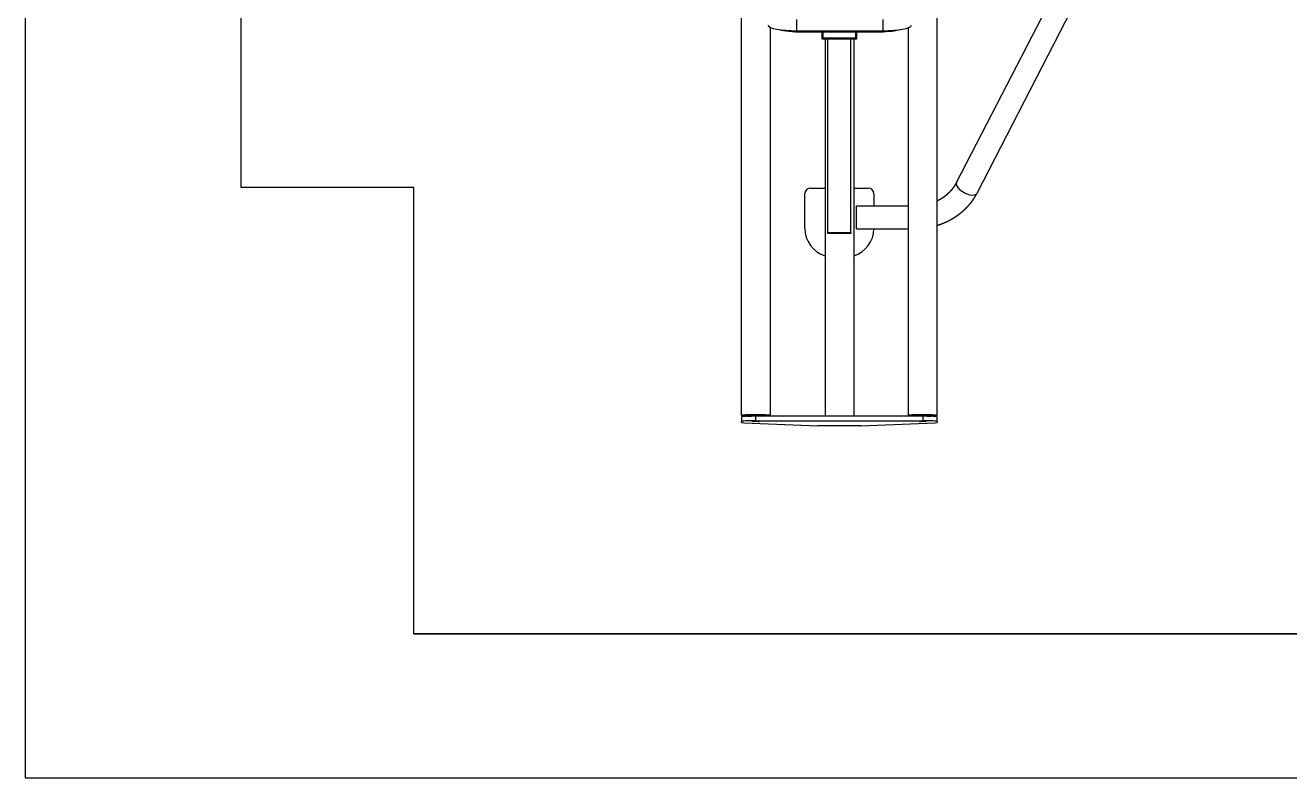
# Model space of a CAD drawing. Header units: millimetres. Extents: x -396 to 32754, y 354 to 22128.
# Drawn here: x -296 to 1901, y 354 to 1661 of the extents above; entities that cross this region are included whole.
import ezdxf

# ---------------------------------------------------------------- set-up
doc = ezdxf.new("R2010")
doc.units = ezdxf.units.MM
for name, color, linetype in [('equipments', 250, 'Continuous'), ('furniture', 26, 'Continuous'), ('walls', 5, 'Continuous')]:
    doc.layers.add(name, color=color, linetype=linetype)

# ---------------------------------------------------------------- blocks, each defined once
blk = doc.blocks.new('Fit23')
at = {"layer": 'equipments'}
for p, q in [((203.7, 422.5), (380.7, 766.1)), ((239.3, 404.2), (416.3, 747.7)), ((-170, 18.1), (-170, 746.1)), ((170, 18.1), (170, 746.1)), ((-74.4, 705.8), (-74.4, 686.2)), ((75.6, 705.8), (75.6, 686.2)), ((-120, 18.1), (-120, 692.1)), ((-74.4, 686.2), (75.6, 686.2)), ((-65, 686.2), (-65, 684.3)), ((-65, 684.3), (65, 684.3)), ((-30, 671.7), (-30, 684.3)), ((-28, 673.6), (-28, 684.3)), ((28, 684.3), (28, 673.6)), ((30, 684.3), (30, 671.7)), ((65, 686.2), (65, 684.3)), ((120, 18.1), (120, 691.6)), ((30, 671.7), (-30, 671.7)), ((28, 673.6), (-28, 673.6)), ((-25, 671.7), (-25, 16.9)), ((-20, 335.9), (-20, 671.7)), ((20, 335.9), (20, 671.7)), ((25, 671.7), (25, 16.9)), ((-60, 343), (-60, 403)), ((-50, 413), (-25, 413)), ((25, 413), (50, 413)), ((60, 403), (60, 382.3)), ((30, 382.3), (120, 382.3)), ((30, 342.3), (30, 382.3)), ((-20, 333.8), (-20, 335.9)), ((-20, 335.9), (20, 335.9)), ((20, 333.8), (-20, 333.8)), ((-17, 333.9), (-17, 335.7)), ((-17, 335.7), (17, 335.7)), ((17, 333.9), (-17, 333.9)), ((17, 335.7), (17, 333.9)), ((20, 335.9), (20, 333.8)), ((30, 342.3), (120, 342.3)), ((-170, 15.6), (-170, 7.6)), ((-170, 5.8), (-170, 7.6)), ((-166.2, 5.4), (-37.5, 0)), ((145, 16.9), (-145, 16.9)), ((-145, 8.9), (-145, 16.9)), ((-145, 8.9), (145, 8.9)), ((37.5, 0), (-37.5, 0)), ((37.5, 0), (166.2, 5.4)), ((145, 16.9), (145, 8.9)), ((170, 13.8), (170, 15.6)), ((170, 7.6), (170, 15.6)), ((170, 7.6), (170, 5.8))]:
    blk.add_line(p, q, dxfattribs=at)
for centre, radius, start, end in [((-50, 403), 10, 90, 180), ((50, 403), 10, 360, 90), ((-10, 343), 50, 180, 252.5424), ((10, 343), 50, 287.4576, 359.1669)]:
    blk.add_arc(centre, radius, start, end, dxfattribs=at)
for centre, major_axis, ratio, start_param, end_param in [((-74.4, 696.3), (50, 0), 0.200637, -3.083964, -1.570796), ((-65, 694.3), (50, 0), 0.200637, -2.497499, -1.570796), ((65, 694.3), (50, 0), 0.200637, -1.570796, -0.695503), ((75.6, 696.3), (50, 0), 0.200637, -1.570796, -0.057628), ((221.5, 413.3), (17.8, -9.2), 0.47112, -3.141593, 0), ((-145, 18.1), (25, 0), 0.052336, 1.518436, 4.408089), ((-145, 15.6), (25, 0), 0.052336, 1.570796, 3.141593), ((-145, 7.6), (25, 0), 0.052336, 1.570796, 3.141593), ((-160, 5.8), (10, 0), 0.052336, -3.141593, -2.245537), ((-145, 18.1), (22, 0), 0.052336, 1.570796326794897, 7.853981633974483), ((-145, 7.6), (6, 0), 0.052336, 1.570796326794897, 7.853981633974483), ((-145, 18.1), (25, 0), 0.052336, -1.138757, 1.518436), ((145, 18.1), (25, 0), 0.052336, 1.518436, 4.28035), ((145, 18.1), (22, 0), 0.052336, 1.570796326794896, 7.853981633974483), ((145, 7.6), (6, 0), 0.052336, 1.570796326794897, 7.853981633974483), ((145, 15.6), (25, 0), 0.052336, 0, 1.570796), ((145, 7.6), (25, 0), 0.052336, 0, 1.570796), ((145, 18.1), (25, 0), 0.052336, -1.266496, 1.518436), ((160, 5.8), (10, 0), 0.052336, -0.896055, 0)]:
    blk.add_ellipse(centre, major_axis=major_axis, ratio=ratio, start_param=start_param, end_param=end_param, dxfattribs=at)
for points in [[(200.6, 417.2), (201, 417.8)], [(201, 417.8), (201.4, 418.5)], [(201.4, 418.5), (201.8, 419.1)], [(201.8, 419.1), (202.2, 419.8)], [(202.2, 419.8), (202.6, 420.5)], [(202.6, 420.5), (203, 421.2)], [(203, 421.2), (203.3, 421.8)], [(203.3, 421.8), (203.7, 422.5)], [(177.9, 395.4), (178.6, 395.9)], [(178.6, 395.9), (179.4, 396.4)], [(179.4, 396.4), (180.1, 396.8)], [(180.1, 396.8), (180.9, 397.3)], [(180.9, 397.3), (181.6, 397.8)], [(181.6, 397.8), (182.3, 398.3)], [(182.3, 398.3), (183, 398.8)], [(183, 398.8), (183.7, 399.3)], [(183.7, 399.3), (184.4, 399.9)], [(184.4, 399.9), (185, 400.4)], [(185, 400.4), (185.7, 400.9)], [(185.7, 400.9), (186.4, 401.5)], [(186.4, 401.5), (187, 402)], [(187, 402), (187.7, 402.5)], [(187.7, 402.5), (188.3, 403.1)], [(188.3, 403.1), (189, 403.7)], [(189, 403.7), (189.6, 404.2)], [(189.6, 404.2), (190.2, 404.8)], [(190.2, 404.8), (190.8, 405.4)], [(190.8, 405.4), (191.4, 406)], [(191.4, 406), (192, 406.5)], [(192, 406.5), (192.6, 407.1)], [(192.6, 407.1), (193.1, 407.7)], [(193.1, 407.7), (193.7, 408.3)], [(193.7, 408.3), (194.2, 408.9)], [(194.2, 408.9), (194.8, 409.5)], [(194.8, 409.5), (195.3, 410.2)], [(195.3, 410.2), (195.8, 410.8)], [(195.8, 410.8), (196.4, 411.4)], [(196.4, 411.4), (196.9, 412)], [(196.9, 412), (197.4, 412.6)], [(197.4, 412.6), (197.9, 413.3)], [(197.9, 413.3), (198.3, 413.9)], [(198.3, 413.9), (198.8, 414.6)], [(198.8, 414.6), (199.3, 415.2)], [(199.3, 415.2), (199.7, 415.9)], [(199.7, 415.9), (200.2, 416.5)], [(200.2, 416.5), (200.6, 417.2)], [(234.1, 395.4), (234.8, 396.4)], [(234.8, 396.4), (235.5, 397.5)], [(235.5, 397.5), (236.2, 398.6)], [(236.2, 398.6), (236.8, 399.7)], [(236.8, 399.7), (237.4, 400.8)], [(237.4, 400.8), (238.1, 401.9)], [(238.1, 401.9), (238.7, 403.1)], [(238.7, 403.1), (239.3, 404.2)], [(170, 391.1), (170.9, 391.5)], [(170, 391.1), (170, 391.1)], [(170.9, 391.5), (171.7, 391.9)], [(171.7, 391.9), (172.5, 392.3)], [(172.5, 392.3), (173.3, 392.8)], [(173.3, 392.8), (174.1, 393.2)], [(174.1, 393.2), (174.8, 393.6)], [(174.8, 393.6), (175.6, 394.1)], [(175.6, 394.1), (176.4, 394.5)], [(176.4, 394.5), (177.1, 395)], [(177.1, 395), (177.9, 395.4)], [(214.7, 373), (215.7, 373.9)], [(215.7, 373.9), (216.6, 374.8)], [(216.6, 374.8), (217.6, 375.7)], [(217.6, 375.7), (218.5, 376.5)], [(218.5, 376.5), (219.5, 377.5)], [(219.5, 377.5), (220.4, 378.4)], [(220.4, 378.4), (221.3, 379.3)], [(221.3, 379.3), (222.2, 380.2)], [(222.2, 380.2), (223.1, 381.2)], [(223.1, 381.2), (223.9, 382.1)], [(223.9, 382.1), (224.8, 383.1)], [(224.8, 383.1), (225.6, 384.1)], [(225.6, 384.1), (226.5, 385)], [(226.5, 385), (227.3, 386)], [(227.3, 386), (228.1, 387)], [(228.1, 387), (228.9, 388)], [(228.9, 388), (229.7, 389.1)], [(229.7, 389.1), (230.5, 390.1)], [(230.5, 390.1), (231.2, 391.1)], [(231.2, 391.1), (232, 392.2)], [(232, 392.2), (232.7, 393.2)], [(232.7, 393.2), (233.4, 394.3)], [(233.4, 394.3), (234.1, 395.4)], [(178.7, 351.3), (180, 351.8)], [(180, 351.8), (181.2, 352.3)], [(181.2, 352.3), (182.4, 352.9)], [(182.4, 352.9), (183.6, 353.4)], [(183.6, 353.4), (184.9, 353.9)], [(184.9, 353.9), (186.1, 354.5)], [(186.1, 354.5), (187.3, 355)], [(187.3, 355), (188.5, 355.6)], [(188.5, 355.6), (189.7, 356.2)], [(189.7, 356.2), (190.8, 356.8)], [(190.8, 356.8), (192, 357.4)], [(192, 357.4), (193.2, 358.1)], [(193.2, 358.1), (194.3, 358.7)], [(194.3, 358.7), (195.5, 359.3)], [(195.5, 359.3), (196.6, 360)], [(196.6, 360), (197.8, 360.7)], [(197.8, 360.7), (198.9, 361.4)], [(198.9, 361.4), (200, 362.1)], [(200, 362.1), (201.1, 362.8)], [(201.1, 362.8), (202.2, 363.5)], [(202.2, 363.5), (203.3, 364.2)], [(203.3, 364.2), (204.4, 365)], [(204.4, 365), (205.5, 365.7)], [(205.5, 365.7), (206.5, 366.5)], [(206.5, 366.5), (207.6, 367.3)], [(207.6, 367.3), (208.6, 368.1)], [(208.6, 368.1), (209.7, 368.9)], [(209.7, 368.9), (210.7, 369.7)], [(210.7, 369.7), (211.7, 370.5)], [(211.7, 370.5), (212.7, 371.3)], [(212.7, 371.3), (213.7, 372.2)], [(213.7, 372.2), (214.7, 373)], [(170, 348.3), (171.1, 348.7)], [(171.1, 348.7), (172.4, 349.1)], [(172.4, 349.1), (173.7, 349.5)], [(173.7, 349.5), (175, 349.9)], [(175, 349.9), (176.2, 350.4)], [(176.2, 350.4), (177.5, 350.9)], [(177.5, 350.9), (178.7, 351.3)]]:
    blk.add_open_spline(points, degree=1, dxfattribs=at)

msp = doc.modelspace()

# ---------------------------------------------------------------- linework, layer by layer
at = {"layer": 'walls'}
for points in [[(378.6, 604), (378.6, 1379), (78.6, 1379), (78.6, 2879), (378.6, 2879), (378.6, 3679), (78.6, 3679), (78.6, 5179), (378.6, 5179), (378.6, 5979), (78.6, 5979), (78.6, 7479), (303.6, 7479), (303.6, 8279)], [(-296.4, 7529), (-296.4, 604), (-296.4, 354), (21593.2, 354.1)], [(16378.6, 1329), (15528.6, 1329), (15528.6, 604), (378.6, 604)]]:
    msp.add_lwpolyline(points, dxfattribs=at)
msp.add_lwpolyline([(15528.6, 604), (15528.6, 604), (378.6, 604)], close=True, dxfattribs=at)

# ---------------------------------------------------------------- block references
at = {"layer": 'furniture'}
msp.add_blockref('Fit23', (1118.2, 965.1), dxfattribs=at)

doc.saveas('drawing.dxf')
